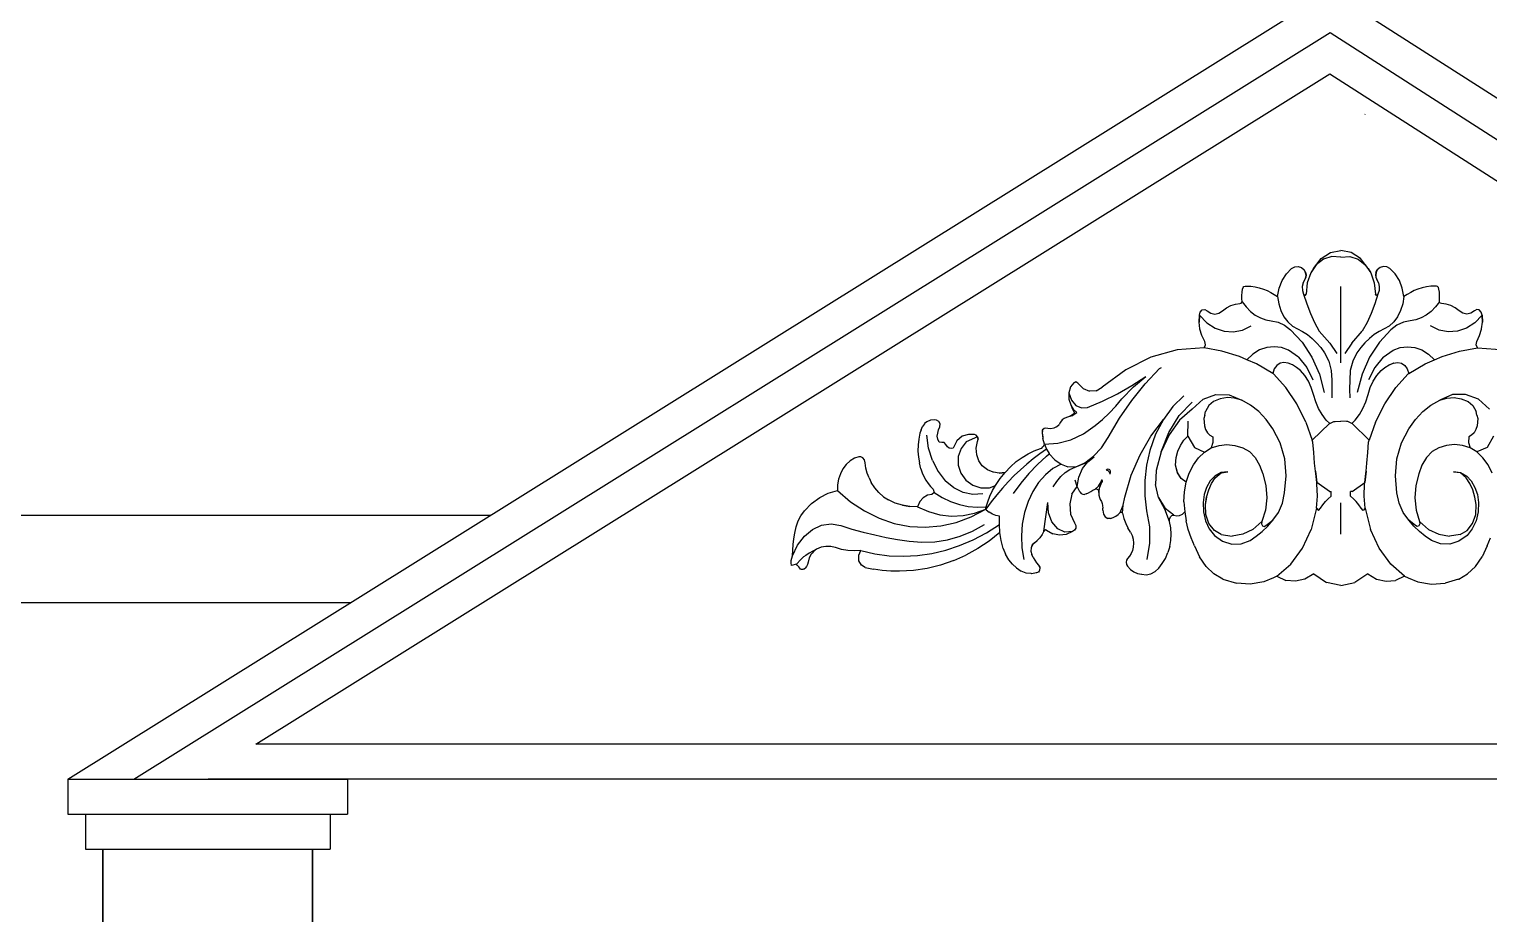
# Model space of a CAD drawing. Header units: inches. Extents: x -2812 to 9774, y -15726 to -746.
# Drawn here: x 3355.8 to 3439.3, y -9025 to -8974.3 of the extents above; entities that cross this region are included whole.
import ezdxf

# ---------------------------------------------------------------- set-up
doc = ezdxf.new("R2010")
doc.units = ezdxf.units.IN
doc.header["$LTSCALE"] = 17
doc.header["$MEASUREMENT"] = 0
doc.layers.add('OUTLINE', color=1, linetype='Continuous', lineweight=25)

# ---------------------------------------------------------------- blocks, each defined once
blk = doc.blocks.new('dsdssdds')
for p, q in [((320.8, 166.53), (321.45, 167.35)), ((321.66, 167.3), (321.05, 166.83)), ((321.45, 167.35), (322.25, 167.87)), ((322.37, 167.52), (321.66, 167.3)), ((322.25, 167.87), (323.12, 168.05)), ((323.12, 167.48), (322.37, 167.52)), ((324, 167.87), (323.12, 168.05)), ((323.12, 167.48), (323.88, 167.52)), ((323.88, 167.52), (324.59, 167.3)), ((324.8, 167.35), (324, 167.87)), ((324.59, 167.3), (325.2, 166.83)), ((325.45, 166.53), (324.8, 167.35)), ((318.16, 165.51), (318.52, 166.07)), ((318.52, 166.07), (318.96, 166.51)), ((318.96, 166.51), (319.22, 166.65)), ((319.22, 166.65), (319.51, 166.68)), ((319.51, 166.68), (319.79, 166.59)), ((319.79, 166.59), (320.03, 166.39)), ((320.14, 166.21), (320.03, 166.39)), ((320.03, 166.39), (320.12, 166.19)), ((320.12, 166.19), (320.16, 165.97)), ((320.14, 166.21), (320.18, 165.99)), ((320.16, 165.97), (320.14, 165.75)), ((320.18, 165.99), (320.16, 165.77)), ((320.58, 166.15), (320.29, 165.3)), ((321.05, 166.83), (320.58, 166.15)), ((320.8, 166.53), (320.58, 166.15)), ((325.2, 166.83), (325.67, 166.15)), ((325.45, 166.53), (325.67, 166.15)), ((325.67, 166.15), (325.96, 165.3)), ((326.11, 166.21), (326.07, 165.99)), ((326.07, 165.99), (326.09, 165.77)), ((326.13, 166.19), (326.09, 165.97)), ((326.09, 165.97), (326.11, 165.75)), ((326.11, 166.21), (326.22, 166.39)), ((326.22, 166.39), (326.13, 166.19)), ((326.46, 166.59), (326.22, 166.39)), ((326.74, 166.68), (326.46, 166.59)), ((327.03, 166.65), (326.74, 166.68)), ((327.29, 166.51), (327.03, 166.65)), ((327.73, 166.07), (327.29, 166.51)), ((328.09, 165.51), (327.73, 166.07)), ((314.77, 164.5), (314.8, 164.77)), ((314.8, 164.77), (314.84, 164.9)), ((314.84, 164.9), (314.92, 164.99)), ((314.92, 164.99), (315.02, 165.03)), ((315.02, 165.03), (315.12, 165.02)), ((315.12, 165.02), (315.49, 165.01)), ((315.49, 165.01), (315.86, 164.97)), ((315.86, 164.97), (316.22, 164.89)), ((316.22, 164.89), (316.58, 164.77)), ((316.58, 164.77), (316.89, 164.65)), ((316.89, 164.65), (317.19, 164.49)), ((317.77, 164.13), (317.91, 164.85)), ((317.91, 164.85), (318.16, 165.51)), ((319.93, 165.3), (319.86, 164.98)), ((319.93, 165.3), (319.86, 164.98)), ((319.86, 164.98), (319.88, 164.65)), ((319.86, 164.98), (319.88, 164.65)), ((319.88, 164.65), (319.98, 164.34)), ((319.88, 164.65), (319.98, 164.34)), ((319.93, 165.3), (320.07, 165.58)), ((320.07, 165.58), (319.93, 165.3)), ((320.16, 165.77), (320.07, 165.58)), ((320.14, 165.75), (320.07, 165.58)), ((320.29, 165.3), (320.18, 164.34)), ((323.12, 158.51), (323.12, 164.98)), ((325.96, 165.3), (326.07, 164.34)), ((326.09, 165.77), (326.18, 165.58)), ((326.11, 165.75), (326.18, 165.58)), ((326.32, 165.3), (326.18, 165.58)), ((326.18, 165.58), (326.32, 165.3)), ((326.37, 164.65), (326.27, 164.34)), ((326.37, 164.65), (326.27, 164.34)), ((326.32, 165.3), (326.39, 164.98)), ((326.32, 165.3), (326.39, 164.98)), ((326.39, 164.98), (326.37, 164.65)), ((326.39, 164.98), (326.37, 164.65)), ((328.34, 164.85), (328.09, 165.51)), ((328.48, 164.13), (328.34, 164.85)), ((329.36, 164.65), (329.06, 164.49)), ((329.67, 164.77), (329.36, 164.65)), ((330.03, 164.89), (329.67, 164.77)), ((330.39, 164.97), (330.03, 164.89)), ((330.76, 165.01), (330.39, 164.97)), ((331.13, 165.02), (330.76, 165.01)), ((331.23, 165.03), (331.13, 165.02)), ((331.33, 164.99), (331.23, 165.03)), ((331.41, 164.9), (331.33, 164.99)), ((331.45, 164.77), (331.41, 164.9)), ((331.48, 164.5), (331.45, 164.77)), ((313.44, 163.19), (313.8, 163.39)), ((313.8, 163.39), (314.19, 163.5)), ((314.19, 163.5), (314.58, 163.54)), ((314.58, 163.54), (314.69, 163.58)), ((314.69, 163.58), (314.77, 163.7)), ((314.75, 164.24), (314.77, 164.5)), ((314.75, 163.97), (314.75, 164.24)), ((314.77, 163.7), (314.75, 163.97)), ((314.77, 163.7), (315.1, 163.26)), ((317.19, 164.49), (317.49, 164.32)), ((317.49, 164.32), (317.77, 164.13)), ((317.77, 164.13), (317.87, 163.52)), ((317.87, 163.52), (318.05, 162.95)), ((319.98, 164.34), (320.24, 163.51)), ((320.02, 164.29), (319.98, 164.34)), ((319.98, 164.34), (320.02, 164.27)), ((320.02, 164.29), (320.08, 164.27)), ((320.02, 164.27), (320.08, 164.24)), ((320.08, 164.27), (320.14, 164.29)), ((320.08, 164.24), (320.14, 164.27)), ((320.14, 164.27), (320.18, 164.34)), ((320.14, 164.29), (320.18, 164.34)), ((320.24, 163.51), (320.55, 162.71)), ((326.01, 163.51), (325.7, 162.71)), ((326.27, 164.34), (326.01, 163.51)), ((326.11, 164.27), (326.07, 164.34)), ((326.11, 164.29), (326.07, 164.34)), ((326.17, 164.27), (326.11, 164.29)), ((326.17, 164.24), (326.11, 164.27)), ((326.17, 164.27), (326.23, 164.29)), ((326.23, 164.27), (326.17, 164.24)), ((326.23, 164.29), (326.27, 164.34)), ((326.27, 164.34), (326.23, 164.27)), ((328.38, 163.52), (328.2, 162.95)), ((328.48, 164.13), (328.38, 163.52)), ((328.76, 164.32), (328.48, 164.13)), ((329.06, 164.49), (328.76, 164.32)), ((331.48, 163.7), (331.15, 163.26)), ((331.5, 164.24), (331.48, 164.5)), ((331.48, 163.7), (331.5, 163.97)), ((331.56, 163.58), (331.48, 163.7)), ((331.5, 163.97), (331.5, 164.24)), ((331.67, 163.54), (331.56, 163.58)), ((332.06, 163.5), (331.67, 163.54)), ((332.45, 163.39), (332.06, 163.5)), ((332.81, 163.19), (332.45, 163.39)), ((311.12, 161.97), (311.14, 162.56)), ((311.14, 162.56), (311.12, 161.97)), ((311.14, 162.56), (311.22, 162.83)), ((311.14, 162.56), (311.77, 161.92)), ((311.22, 162.83), (311.39, 163)), ((311.39, 163), (311.6, 163.04)), ((311.6, 163.04), (311.8, 162.92)), ((311.8, 162.92), (312.11, 162.72)), ((312.11, 162.72), (312.45, 162.65)), ((312.45, 162.65), (312.79, 162.72)), ((312.79, 162.72), (313.1, 162.92)), ((313.1, 162.92), (313.44, 163.19)), ((315.1, 163.26), (315.47, 162.88)), ((315.47, 162.88), (315.88, 162.57)), ((315.88, 162.57), (316.31, 162.33)), ((316.31, 162.33), (316.77, 162.17)), ((316.77, 162.17), (317.23, 162.08)), ((317.23, 162.08), (317.81, 161.96)), ((318.05, 162.95), (318.31, 162.43)), ((318.31, 162.43), (318.64, 161.99)), ((320.55, 162.71), (320.9, 161.94)), ((325.7, 162.71), (325.35, 161.94)), ((327.94, 162.43), (327.61, 161.99)), ((328.2, 162.95), (327.94, 162.43)), ((329.02, 162.08), (328.44, 161.96)), ((329.48, 162.17), (329.02, 162.08)), ((329.94, 162.33), (329.48, 162.17)), ((330.37, 162.57), (329.94, 162.33)), ((330.78, 162.88), (330.37, 162.57)), ((331.15, 163.26), (330.78, 162.88)), ((333.15, 162.93), (332.81, 163.19)), ((333.46, 162.72), (333.15, 162.93)), ((333.8, 162.65), (333.46, 162.72)), ((334.14, 162.72), (333.8, 162.65)), ((334.45, 162.93), (334.14, 162.72)), ((334.65, 163.04), (334.45, 162.93)), ((335.11, 162.56), (334.48, 161.92)), ((334.86, 163), (334.65, 163.04)), ((335.03, 162.83), (334.86, 163)), ((335.11, 162.56), (335.03, 162.83)), ((335.13, 161.97), (335.11, 162.56)), ((335.11, 162.56), (335.13, 161.97)), ((311.19, 161.4), (311.12, 161.97)), ((311.19, 161.4), (311.12, 161.97)), ((311.19, 161.38), (311.19, 161.4)), ((311.36, 160.83), (311.19, 161.38)), ((311.77, 161.92), (312.47, 161.46)), ((312.47, 161.46), (313.23, 161.2)), ((313.23, 161.2), (314.01, 161.14)), ((314.01, 161.14), (314.79, 161.29)), ((314.79, 161.29), (315.53, 161.65)), ((317.81, 161.96), (318.36, 161.71)), ((318.36, 161.71), (318.87, 161.33)), ((318.64, 161.99), (319.02, 161.64)), ((318.87, 161.33), (319.85, 160.27)), ((319.02, 161.64), (319.45, 161.4)), ((319.45, 161.4), (319.88, 161.18)), ((319.88, 161.18), (320.3, 160.91)), ((320.3, 160.91), (320.7, 160.59)), ((320.9, 161.94), (321.3, 161.21)), ((322.2, 160.19), (321.3, 161.21)), ((324.05, 160.19), (324.95, 161.21)), ((325.35, 161.94), (324.95, 161.21)), ((325.95, 160.91), (325.55, 160.59)), ((326.37, 161.18), (325.95, 160.91)), ((326.8, 161.4), (326.37, 161.18)), ((327.38, 161.33), (326.4, 160.27)), ((327.23, 161.64), (326.8, 161.4)), ((327.61, 161.99), (327.23, 161.64)), ((327.89, 161.71), (327.38, 161.33)), ((328.44, 161.96), (327.89, 161.71)), ((331.46, 161.29), (330.72, 161.65)), ((332.24, 161.14), (331.46, 161.29)), ((333.02, 161.2), (332.24, 161.14)), ((333.78, 161.46), (333.02, 161.2)), ((334.48, 161.92), (333.78, 161.46)), ((334.89, 160.83), (335.06, 161.38)), ((335.06, 161.4), (335.13, 161.97)), ((335.06, 161.4), (335.13, 161.97)), ((335.06, 161.38), (335.06, 161.4)), ((309.27, 159.63), (307.03, 159.01)), ((311.54, 159.79), (309.27, 159.63)), ((311.6, 160.33), (311.36, 160.83)), ((311.54, 159.8), (311.66, 160.04)), ((311.54, 159.79), (311.54, 159.8)), ((313.05, 159.52), (311.54, 159.79)), ((311.66, 160.04), (311.6, 160.33)), ((316.25, 159.61), (315.68, 159.26)), ((316.85, 159.82), (316.25, 159.61)), ((317.47, 159.89), (316.85, 159.82)), ((318.09, 159.81), (317.47, 159.89)), ((318.69, 159.59), (318.09, 159.81)), ((319.85, 160.27), (320.68, 159)), ((320.7, 160.59), (321.08, 160.23)), ((321.08, 160.23), (321.43, 159.81)), ((321.43, 159.81), (321.75, 159.36)), ((322.2, 160.19), (322.78, 159.3)), ((324.05, 160.19), (323.47, 159.3)), ((324.82, 159.81), (324.5, 159.36)), ((325.17, 160.23), (324.82, 159.81)), ((325.55, 160.59), (325.17, 160.23)), ((326.4, 160.27), (325.57, 159)), ((327.56, 159.59), (328.16, 159.81)), ((328.16, 159.81), (328.78, 159.89)), ((328.78, 159.89), (329.4, 159.82)), ((329.4, 159.82), (330, 159.61)), ((330, 159.61), (330.57, 159.26)), ((333.2, 159.52), (334.71, 159.79)), ((334.59, 160.05), (334.65, 160.33)), ((334.71, 159.8), (334.59, 160.05)), ((334.65, 160.33), (334.89, 160.83)), ((334.71, 159.79), (334.71, 159.8)), ((334.71, 159.79), (336.99, 159.63)), ((307.03, 159.01), (304.9, 157.94)), ((314.53, 159.07), (313.05, 159.52)), ((315.17, 158.79), (314.53, 159.07)), ((315.68, 159.26), (315.17, 158.79)), ((315.98, 158.43), (315.17, 158.79)), ((317.37, 157.62), (315.98, 158.43)), ((317.98, 158.5), (317.7, 158.31)), ((318.29, 158.55), (317.98, 158.5)), ((318.67, 158.48), (318.29, 158.55)), ((318.67, 158.48), (318.29, 158.55)), ((319.03, 158.35), (318.67, 158.48)), ((318.67, 158.48), (318.67, 158.48)), ((319.03, 158.34), (318.67, 158.48)), ((319.54, 159), (318.69, 159.59)), ((319.54, 159), (320.25, 158.14)), ((320.68, 159), (321.31, 157.56)), ((321.75, 159.36), (322.1, 158.65)), ((322.1, 158.65), (322.32, 157.86)), ((324.15, 158.65), (323.93, 157.86)), ((324.5, 159.36), (324.15, 158.65)), ((325.57, 159), (324.94, 157.56)), ((326.71, 159), (326, 158.14)), ((326.71, 159), (327.56, 159.59)), ((327.22, 158.35), (327.58, 158.48)), ((327.22, 158.34), (327.59, 158.48)), ((327.58, 158.48), (327.96, 158.55)), ((327.59, 158.48), (327.58, 158.48)), ((327.59, 158.48), (327.96, 158.55)), ((327.96, 158.55), (328.27, 158.5)), ((328.27, 158.5), (328.55, 158.31)), ((328.88, 157.62), (330.27, 158.43)), ((330.27, 158.43), (331.08, 158.79)), ((330.57, 159.26), (331.08, 158.79)), ((331.08, 158.79), (331.72, 159.07)), ((331.72, 159.07), (333.2, 159.52)), ((304.9, 157.94), (302.91, 156.46)), ((305.41, 156.59), (306.61, 157.37)), ((305.55, 156.5), (306.61, 157.37)), ((306.54, 156.75), (307.75, 158.05)), ((307.75, 158.05), (307.92, 158.12)), ((317.49, 158), (317.37, 157.62)), ((317.41, 157.59), (317.37, 157.62)), ((318.46, 156.44), (317.41, 157.59)), ((318.46, 156.43), (317.41, 157.59)), ((317.7, 158.31), (317.49, 158)), ((319.03, 158.34), (319.03, 158.35)), ((319.38, 158.14), (319.03, 158.35)), ((319.38, 158.14), (319.03, 158.34)), ((319.71, 157.86), (319.38, 158.14)), ((320.07, 157.45), (319.71, 157.86)), ((320.38, 156.96), (320.07, 157.45)), ((320.25, 158.14), (320.77, 157.08)), ((321.31, 157.56), (321.73, 156)), ((322.32, 157.86), (322.37, 157.05)), ((323.93, 157.86), (323.88, 157.05)), ((324.94, 157.56), (324.52, 156)), ((326, 158.14), (325.48, 157.08)), ((325.87, 156.96), (326.18, 157.45)), ((326.18, 157.45), (326.54, 157.86)), ((326.54, 157.86), (326.87, 158.14)), ((326.87, 158.14), (327.22, 158.35)), ((326.87, 158.14), (327.22, 158.34)), ((327.22, 158.34), (327.22, 158.35)), ((327.79, 156.44), (328.84, 157.59)), ((327.79, 156.43), (328.84, 157.59)), ((328.55, 158.31), (328.76, 158)), ((328.76, 158), (328.88, 157.62)), ((328.84, 157.59), (328.88, 157.62)), ((300.21, 156.48), (300.07, 155.98)), ((300.07, 155.98), (300.29, 155.36)), ((300.07, 155.98), (300.08, 155.44)), ((300.51, 156.84), (300.21, 156.48)), ((300.51, 156.84), (300.68, 156.92)), ((300.68, 156.91), (300.51, 156.84)), ((300.84, 156.8), (300.68, 156.92)), ((300.84, 156.8), (300.68, 156.91)), ((301.29, 156.34), (300.84, 156.8)), ((301.29, 156.34), (301.83, 156.12)), ((302.4, 156.16), (301.83, 156.12)), ((302.4, 156.16), (302.91, 156.46)), ((302.94, 155.28), (304.19, 155.9)), ((304.19, 155.9), (305.41, 156.59)), ((304.58, 155.46), (305.55, 156.5)), ((305.42, 155.34), (306.54, 156.75)), ((318.46, 156.43), (318.46, 156.44)), ((319.4, 155.05), (318.46, 156.43)), ((320.63, 156.42), (320.38, 156.96)), ((320.81, 155.84), (320.63, 156.42)), ((322.37, 157.05), (322.38, 156.28)), ((322.38, 156.28), (322.37, 155.55)), ((323.88, 157.05), (323.87, 156.28)), ((323.87, 156.28), (323.88, 155.55)), ((325.44, 155.84), (325.62, 156.42)), ((325.62, 156.42), (325.87, 156.96)), ((326.85, 155.05), (327.79, 156.43)), ((327.79, 156.43), (327.79, 156.44)), ((300.08, 155.44), (300.25, 154.96)), ((300.25, 154.96), (300.26, 154.96)), ((300.26, 154.96), (300.4, 154.61)), ((300.26, 154.96), (300.46, 154.58)), ((300.29, 155.36), (300.67, 154.91)), ((300.67, 154.91), (301.16, 154.7)), ((301.16, 154.7), (301.67, 154.75)), ((301.67, 154.75), (302.94, 155.28)), ((303.5, 154.25), (304.05, 154.84)), ((304.05, 154.84), (304.58, 155.46)), ((304.37, 153.82), (305.42, 155.34)), ((308.89, 154.82), (308.09, 153.73)), ((309.83, 155.73), (308.89, 154.82)), ((309.43, 154.05), (310.53, 155.19)), ((310.53, 154.59), (311.46, 155.43)), ((311.46, 155.43), (312.54, 155.85)), ((311.93, 154.91), (311.65, 154.4)), ((312.33, 155.25), (311.93, 154.91)), ((312.91, 155.48), (312.33, 155.25)), ((312.54, 155.85), (313.66, 155.82)), ((313.52, 155.58), (312.91, 155.48)), ((314.13, 155.54), (313.52, 155.58)), ((313.66, 155.82), (314.73, 155.35)), ((314.73, 155.35), (314.13, 155.54)), ((315.48, 154.93), (314.73, 155.35)), ((316.17, 154.39), (315.48, 154.93)), ((320.17, 153.49), (319.4, 155.05)), ((321, 155.23), (320.81, 155.84)), ((321.25, 154.66), (321, 155.23)), ((321.55, 154.13), (321.25, 154.66)), ((324.7, 154.13), (325, 154.66)), ((325, 154.66), (325.25, 155.23)), ((325.25, 155.23), (325.44, 155.84)), ((326.08, 153.49), (326.85, 155.05)), ((330.08, 154.39), (330.77, 154.93)), ((330.77, 154.93), (331.52, 155.35)), ((332.59, 155.83), (331.52, 155.35)), ((331.52, 155.35), (332.12, 155.54)), ((332.12, 155.54), (332.73, 155.58)), ((333.71, 155.85), (332.59, 155.83)), ((332.73, 155.58), (333.34, 155.48)), ((333.34, 155.48), (333.92, 155.25)), ((334.79, 155.43), (333.71, 155.85)), ((333.92, 155.25), (334.32, 154.91)), ((334.32, 154.91), (334.6, 154.4)), ((335.72, 154.59), (334.79, 155.43)), ((288.05, 153.53), (287.84, 153.37)), ((288.36, 153.65), (288.05, 153.53)), ((288.68, 153.69), (288.36, 153.65)), ((288.87, 153.66), (288.68, 153.69)), ((289.06, 153.56), (288.87, 153.66)), ((289.18, 153.36), (289.06, 153.56)), ((299.37, 153.5), (299.25, 153.29)), ((299.51, 153.68), (299.37, 153.5)), ((299.68, 153.81), (299.51, 153.68)), ((299.87, 153.89), (299.68, 153.81)), ((300.33, 154.02), (299.87, 153.89)), ((300.05, 153.95), (299.87, 153.89)), ((300.24, 154.04), (300.05, 153.95)), ((300.41, 154.15), (300.24, 154.04)), ((300.33, 154.02), (300.76, 154.3)), ((300.4, 154.61), (300.57, 154.29)), ((300.57, 154.29), (300.41, 154.15)), ((300.46, 154.58), (300.75, 154.3)), ((300.75, 154.3), (300.76, 154.3)), ((302.32, 153.2), (302.92, 153.71)), ((302.92, 153.71), (303.5, 154.25)), ((303.42, 152.2), (304.37, 153.82)), ((307.02, 152.32), (308.09, 153.73)), ((308.09, 153.73), (307.43, 152.47)), ((308.54, 152.63), (309.43, 154.05)), ((309.46, 153.65), (308.58, 152.43)), ((310.53, 154.59), (309.46, 153.65)), ((310.17, 152.32), (310.18, 153.58)), ((311.59, 154.1), (311.52, 153.8)), ((311.52, 153.8), (311.57, 153.17)), ((311.59, 154.1), (311.65, 154.4)), ((316.8, 153.72), (316.17, 154.39)), ((317.36, 152.94), (316.8, 153.72)), ((320.17, 153.49), (320.71, 151.97)), ((321.9, 153.67), (321.55, 154.13)), ((321.9, 153.67), (322.19, 153.39)), ((322.19, 153.39), (322.54, 153.54)), ((322.54, 153.54), (322.65, 153.54)), ((322.65, 153.54), (323.12, 153.58)), ((323.6, 153.54), (323.12, 153.58)), ((323.71, 153.54), (323.6, 153.54)), ((324.06, 153.39), (323.71, 153.54)), ((324.35, 153.67), (324.06, 153.39)), ((324.35, 153.67), (324.7, 154.13)), ((326.08, 153.49), (325.54, 151.97)), ((328.89, 152.94), (329.45, 153.72)), ((329.45, 153.72), (330.08, 154.39)), ((334.66, 154.1), (334.6, 154.4)), ((334.66, 154.1), (334.73, 153.8)), ((334.73, 153.8), (334.68, 153.17)), ((287.46, 152.56), (287.36, 152.06)), ((287.55, 152.85), (287.46, 152.56)), ((287.55, 152.85), (287.67, 153.13)), ((287.55, 152.85), (287.55, 152.85)), ((287.84, 153.36), (287.67, 153.13)), ((287.67, 153.13), (287.67, 153.13)), ((287.84, 153.37), (287.84, 153.36)), ((288.19, 151.29), (288.04, 152.4)), ((288.93, 152.31), (288.96, 152.57)), ((288.96, 152.04), (288.93, 152.31)), ((288.96, 152.57), (289.04, 152.85)), ((289.04, 152.85), (289.15, 153.11)), ((289.15, 153.11), (289.18, 153.36)), ((291.04, 152.32), (290.58, 151.91)), ((291.58, 152.46), (291.04, 152.32)), ((292.33, 152.25), (291.38, 151.84)), ((292.07, 152.46), (291.58, 152.46)), ((292.22, 152.4), (292.07, 152.46)), ((292.33, 152.25), (292.22, 152.4)), ((292.38, 152.05), (292.33, 152.25)), ((292.33, 152.25), (292.38, 152.05)), ((297.98, 152.97), (297.83, 152.83)), ((297.83, 152.83), (297.83, 152.59)), ((297.84, 152.8), (297.83, 152.59)), ((297.83, 152.59), (297.88, 152.1)), ((297.83, 152.59), (297.87, 152.21)), ((298.14, 152.99), (297.98, 152.97)), ((298.31, 152.97), (298.14, 152.99)), ((298.56, 152.94), (298.31, 152.97)), ((298.81, 152.99), (298.56, 152.94)), ((299.04, 153.11), (298.81, 152.99)), ((299.04, 153.11), (299.25, 153.29)), ((300.25, 152.01), (301.31, 152.5)), ((301.31, 152.5), (302.32, 153.2)), ((302.85, 151.33), (303.42, 152.2)), ((306.11, 150.73), (307.02, 152.32)), ((307.43, 152.47), (306.93, 151.08)), ((307.9, 150.99), (308.54, 152.63)), ((308.58, 152.43), (307.9, 150.99)), ((309.82, 151.96), (310.17, 152.32)), ((310.17, 152.32), (310.72, 151.36)), ((311.57, 153.17), (311.67, 152.86)), ((311.67, 152.86), (311.83, 152.59)), ((311.67, 152.86), (311.83, 152.59)), ((311.83, 152.59), (312.04, 152.38)), ((311.83, 152.59), (312.04, 152.38)), ((312.04, 152.38), (312.28, 152.26)), ((312.28, 152.26), (312.29, 151.78)), ((317.99, 151.75), (317.36, 152.94)), ((320.71, 151.97), (322.16, 153.37)), ((322.16, 153.37), (322.19, 153.39)), ((324.09, 153.37), (324.06, 153.39)), ((325.54, 151.97), (324.09, 153.37)), ((328.27, 151.75), (328.89, 152.94)), ((333.97, 152.26), (333.96, 151.78)), ((334.21, 152.38), (333.97, 152.26)), ((334.42, 152.59), (334.21, 152.38)), ((334.42, 152.59), (334.21, 152.38)), ((334.58, 152.86), (334.42, 152.59)), ((334.58, 152.86), (334.42, 152.59)), ((334.68, 153.17), (334.58, 152.86)), ((336.08, 152.32), (335.53, 151.36)), ((287.3, 151.56), (287.29, 151.05)), ((287.29, 151.05), (287.33, 150.54)), ((287.36, 152.06), (287.3, 151.56)), ((288.52, 150.25), (288.19, 151.29)), ((289.09, 151.8), (288.96, 152.04)), ((289.1, 151.81), (288.96, 152.04)), ((289.32, 151.78), (289.09, 151.8)), ((289.32, 151.78), (289.1, 151.81)), ((289.52, 151.76), (289.32, 151.78)), ((289.66, 151.59), (289.52, 151.76)), ((289.78, 151.41), (289.66, 151.59)), ((289.93, 151.29), (289.78, 151.41)), ((290.11, 151.25), (289.93, 151.29)), ((290.27, 151.3), (290.11, 151.25)), ((290.28, 151.3), (290.27, 151.3)), ((290.58, 151.91), (290.28, 151.3)), ((290.94, 151.26), (290.71, 150.58)), ((291.38, 151.84), (290.94, 151.26)), ((292.23, 151.3), (292.34, 151.85)), ((292.27, 150.73), (292.23, 151.3)), ((292.34, 151.85), (292.38, 152.05)), ((292.34, 151.85), (292.38, 152.05)), ((296.62, 150.82), (297.14, 151.07)), ((297.14, 151.07), (297.68, 151.25)), ((298.18, 151.21), (297.61, 150.81)), ((297.68, 151.25), (297.79, 151.3)), ((297.79, 151.3), (297.88, 151.39)), ((298, 151.64), (297.88, 152.1)), ((297.88, 151.39), (297.95, 151.5)), ((297.95, 151.5), (298, 151.64)), ((298, 151.64), (299.13, 151.72)), ((298, 151.64), (298, 151.64)), ((298, 151.64), (298.18, 151.21)), ((298.18, 151.21), (298.42, 150.83)), ((299.13, 151.72), (300.25, 152.01)), ((302.18, 150.61), (302.85, 151.33)), ((306.93, 151.08), (306.65, 149.84)), ((307.9, 150.99), (307.47, 149.39)), ((309.17, 150.49), (309.31, 151.03)), ((309.17, 150.49), (309.32, 151.03)), ((309.31, 151.03), (309.54, 151.53)), ((309.32, 151.03), (309.54, 151.53)), ((309.54, 151.53), (309.82, 151.96)), ((309.54, 151.53), (309.82, 151.96)), ((310.72, 151.36), (311.58, 150.96)), ((311.07, 150.47), (311.58, 150.96)), ((311.58, 150.96), (312.15, 151.33)), ((312.29, 151.78), (312.15, 151.33)), ((312.15, 151.33), (312.81, 151.53)), ((312.81, 151.53), (313.48, 151.6)), ((313.48, 151.6), (314.16, 151.53)), ((314.16, 151.53), (314.82, 151.33)), ((314.82, 151.33), (315.38, 151)), ((315.38, 151), (315.86, 150.5)), ((318.37, 150.39), (317.99, 151.75)), ((320.77, 151.8), (320.71, 151.97)), ((320.83, 150.91), (320.77, 151.8)), ((325.42, 150.91), (325.48, 151.8)), ((325.48, 151.8), (325.54, 151.97)), ((327.88, 150.39), (328.27, 151.75)), ((330.87, 151), (330.39, 150.5)), ((331.43, 151.33), (330.87, 151)), ((332.09, 151.53), (331.43, 151.33)), ((332.77, 151.6), (332.09, 151.53)), ((333.44, 151.53), (332.77, 151.6)), ((334.1, 151.33), (333.44, 151.53)), ((333.96, 151.78), (334.1, 151.33)), ((334.67, 150.97), (334.1, 151.33)), ((335.53, 151.36), (334.67, 150.97)), ((335.18, 150.47), (334.67, 150.97)), ((281.21, 149.9), (280.93, 149.53)), ((281.53, 150.21), (281.21, 149.9)), ((281.9, 150.44), (281.53, 150.21)), ((282.28, 150.57), (281.9, 150.44)), ((282.46, 150.57), (282.28, 150.57)), ((282.63, 150.47), (282.46, 150.57)), ((282.75, 150.29), (282.63, 150.47)), ((282.81, 150.06), (282.75, 150.29)), ((282.88, 149.61), (282.81, 150.06)), ((287.33, 150.54), (287.41, 150.04)), ((287.53, 149.55), (287.41, 150.04)), ((288.52, 150.25), (288.99, 149.32)), ((290.71, 150.58), (290.71, 149.86)), ((290.71, 149.86), (290.93, 149.17)), ((292.44, 150.21), (292.27, 150.73)), ((292.74, 149.8), (292.44, 150.21)), ((293.18, 149.46), (292.74, 149.8)), ((294.69, 149.24), (295.14, 149.72)), ((295.14, 149.72), (295.62, 150.15)), ((295.62, 150.15), (296.11, 150.51)), ((296.51, 149.94), (295.97, 149.46)), ((296.11, 150.51), (296.62, 150.82)), ((297.05, 150.39), (296.51, 149.94)), ((297.42, 149.92), (296.7, 149.15)), ((297.61, 150.81), (297.05, 150.39)), ((298.18, 150.62), (297.42, 149.92)), ((298.18, 150.62), (298.42, 150.82)), ((298.42, 150.83), (298.42, 150.82)), ((298.42, 150.82), (298.42, 150.82)), ((298.42, 150.82), (298.88, 150.31)), ((299.42, 149.94), (298.73, 149.56)), ((298.88, 150.31), (299.42, 149.94)), ((299.42, 149.94), (300, 149.72)), ((299.42, 149.94), (299.42, 149.94)), ((300.6, 149.68), (300, 149.72)), ((300.6, 149.68), (301.42, 150.05)), ((300.6, 149.68), (301.44, 150.01)), ((301.24, 149.56), (301.68, 150.14)), ((301.42, 150.05), (302.18, 150.61)), ((301.44, 150.01), (302.21, 150.55)), ((301.68, 150.14), (302.21, 150.55)), ((305.37, 148.99), (306.11, 150.73)), ((306.65, 149.84), (306.52, 148.56)), ((309.13, 149.84), (309.17, 150.49)), ((309.13, 149.84), (309.17, 150.49)), ((309.28, 149.22), (309.13, 149.84)), ((309.13, 149.84), (309.13, 149.84)), ((309.28, 149.21), (309.13, 149.84)), ((310.28, 149.17), (310.63, 149.87)), ((310.63, 149.87), (311.07, 150.47)), ((315.86, 150.5), (316.25, 149.86)), ((316.25, 149.86), (316.51, 149.12)), ((318.5, 148.94), (318.37, 150.39)), ((320.91, 150.03), (320.83, 150.91)), ((320.98, 149.33), (320.91, 150.03)), ((325.27, 149.33), (325.34, 150.03)), ((325.34, 150.03), (325.42, 150.91)), ((327.75, 148.94), (327.88, 150.39)), ((330, 149.86), (329.74, 149.12)), ((330.39, 150.5), (330, 149.86)), ((335.62, 149.87), (335.18, 150.47)), ((335.97, 149.17), (335.62, 149.87)), ((280.56, 148.67), (280.47, 148.19)), ((280.71, 149.12), (280.56, 148.67)), ((280.93, 149.53), (280.71, 149.12)), ((282.99, 149.18), (282.88, 149.61)), ((283.14, 148.77), (282.99, 149.18)), ((283.14, 148.77), (283.33, 148.39)), ((287.53, 149.55), (287.65, 149.21)), ((287.65, 149.21), (287.8, 148.89)), ((287.8, 148.89), (287.96, 148.58)), ((287.96, 148.58), (288.15, 148.3)), ((288.99, 149.32), (289.6, 148.53)), ((290.32, 147.93), (289.6, 148.53)), ((290.93, 149.17), (291.35, 148.59)), ((291.35, 148.59), (291.94, 148.16)), ((293.67, 149.25), (293.18, 149.46)), ((293.68, 149.25), (293.67, 149.25)), ((294.18, 149.18), (293.68, 149.25)), ((294.18, 149.17), (293.68, 149.25)), ((293.87, 148.14), (294.27, 148.71)), ((294.18, 149.18), (294.68, 149.24)), ((294.68, 149.24), (294.18, 149.17)), ((294.18, 149.18), (294.18, 149.17)), ((294.27, 148.71), (294.69, 149.24)), ((294.68, 149.24), (294.68, 149.24)), ((294.69, 149.24), (294.68, 149.24)), ((295.45, 148.97), (294.93, 148.44)), ((295.97, 149.46), (295.45, 148.97)), ((296.7, 149.15), (296.01, 148.32)), ((298.09, 149.04), (297.51, 148.39)), ((298.73, 149.56), (298.09, 149.04)), ((298.76, 148.02), (299.05, 148.48)), ((299.05, 148.48), (299.39, 148.88)), ((299.39, 148.88), (299.77, 149.22)), ((299.77, 149.22), (300.17, 149.48)), ((300.17, 149.48), (300.6, 149.68)), ((300.6, 149.68), (300.6, 149.68)), ((300.77, 148.05), (300.62, 148.57)), ((300.77, 148.05), (300.93, 148.84)), ((300.93, 148.84), (301.24, 149.56)), ((302.85, 148.58), (302.81, 148.53)), ((302.81, 148.53), (302.81, 148.45)), ((302.91, 148.58), (302.85, 148.58)), ((302.94, 148.51), (302.91, 148.58)), ((302.93, 148.44), (302.94, 148.51)), ((303.24, 149.45), (303.32, 149.52)), ((303.24, 149.45), (303.31, 149.44)), ((303.31, 149.44), (303.38, 149.4)), ((303.32, 149.52), (303.42, 149.53)), ((303.38, 149.4), (303.44, 149.35)), ((303.42, 149.53), (303.52, 149.47)), ((303.44, 149.35), (303.49, 149.28)), ((303.49, 149.28), (303.53, 149.19)), ((303.52, 149.47), (303.58, 149.36)), ((303.53, 149.19), (303.55, 149.1)), ((303.59, 149.22), (303.55, 149.1)), ((303.58, 149.36), (303.59, 149.22)), ((304.82, 147.13), (305.37, 148.99)), ((306.52, 148.56), (306.52, 147.26)), ((307.47, 149.39), (307.42, 148.22)), ((309.59, 148.71), (309.28, 149.22)), ((309.59, 148.71), (309.28, 149.21)), ((310.02, 148.4), (309.59, 148.71)), ((310.02, 148.4), (309.59, 148.71)), ((310.02, 148.4), (310.28, 149.17)), ((312.06, 148.51), (311.75, 147.97)), ((312.45, 148.93), (312.06, 148.51)), ((312.18, 148.29), (312.49, 148.77)), ((312.18, 148.29), (312.49, 148.77)), ((312.98, 149.23), (312.45, 148.93)), ((312.49, 148.78), (312.98, 149.19)), ((312.49, 148.77), (312.49, 148.78)), ((312.98, 149.19), (313.56, 149.28)), ((313.56, 149.28), (312.98, 149.23)), ((316.51, 149.12), (316.77, 148.13)), ((318.36, 147.5), (318.5, 148.94)), ((320.98, 149.33), (321.09, 148.39)), ((321, 149.14), (320.98, 149.33)), ((321.09, 148.39), (321, 149.14)), ((325.27, 149.33), (325.16, 148.39)), ((325.16, 148.39), (325.25, 149.14)), ((325.25, 149.14), (325.27, 149.33)), ((327.89, 147.5), (327.75, 148.94)), ((329.74, 149.12), (329.48, 148.13)), ((333.27, 149.19), (332.69, 149.28)), ((332.69, 149.28), (333.27, 149.23)), ((333.27, 149.23), (333.8, 148.93)), ((333.76, 148.78), (333.27, 149.19)), ((333.76, 148.77), (333.76, 148.78)), ((334.07, 148.29), (333.76, 148.77)), ((334.07, 148.29), (333.76, 148.77)), ((333.8, 148.93), (334.19, 148.51)), ((334.19, 148.51), (334.5, 147.97)), ((278.96, 147.12), (279.69, 147.49)), ((279.69, 147.49), (280.46, 147.69)), ((280.47, 148.19), (280.46, 147.69)), ((280.46, 147.69), (281.57, 146.75)), ((283.63, 147.92), (283.33, 148.39)), ((283.98, 147.52), (283.63, 147.92)), ((284.36, 147.18), (283.98, 147.52)), ((288.09, 147.3), (287.74, 147.09)), ((288.47, 147.36), (288.09, 147.3)), ((288.15, 148.3), (288.36, 148.04)), ((288.36, 148.04), (288.58, 147.81)), ((288.65, 147.53), (288.47, 147.36)), ((288.58, 147.81), (288.65, 147.53)), ((288.65, 147.53), (289.34, 147.1)), ((291.11, 147.53), (290.32, 147.93)), ((291.95, 147.36), (291.11, 147.53)), ((291.94, 148.16), (292.63, 147.93)), ((292.79, 147.41), (291.95, 147.36)), ((292.63, 147.93), (293.36, 147.93)), ((293.2, 146.73), (293.39, 147.23)), ((293.36, 147.93), (293.87, 148.14)), ((293.39, 147.23), (293.61, 147.7)), ((293.96, 147.33), (293.49, 146.74)), ((293.61, 147.7), (293.87, 148.14)), ((294.44, 147.9), (293.96, 147.33)), ((294.93, 148.44), (294.44, 147.9)), ((296.01, 148.32), (295.36, 147.44)), ((297.02, 147.63), (296.62, 146.77)), ((297.51, 148.39), (297.02, 147.63)), ((300.34, 147.4), (300.15, 146.57)), ((300.34, 147.4), (300.77, 148.05)), ((301.01, 147.59), (300.77, 148.05)), ((301.01, 147.59), (301.01, 147.58)), ((301.01, 147.58), (301.12, 147.46)), ((301.12, 147.46), (301.25, 147.38)), ((301.25, 147.38), (301.4, 147.36)), ((301.55, 147.41), (301.4, 147.36)), ((301.55, 147.41), (301.74, 147.51)), ((301.74, 147.51), (301.93, 147.62)), ((301.93, 147.62), (302.12, 147.72)), ((302.12, 147.72), (302.31, 147.83)), ((302.31, 147.83), (302.6, 148.08)), ((302.31, 147.83), (302.42, 147.85)), ((302.42, 147.85), (302.53, 147.79)), ((302.53, 147.79), (302.6, 147.67)), ((302.6, 148.08), (302.81, 148.44)), ((302.6, 147.67), (302.62, 147.52)), ((302.62, 147.52), (302.7, 147.99)), ((302.62, 147.52), (302.63, 147.32)), ((302.63, 147.32), (302.67, 147.12)), ((302.7, 147.99), (302.87, 148.4)), ((302.81, 148.44), (302.81, 148.45)), ((302.87, 148.4), (302.93, 148.44)), ((306.52, 147.26), (306.67, 145.98)), ((307.68, 147.11), (307.42, 148.22)), ((309.83, 146.74), (309.87, 147.58)), ((309.87, 147.58), (310.02, 148.4)), ((310.02, 148.4), (310.02, 148.4)), ((311.54, 147.36), (311.45, 146.7)), ((311.75, 147.97), (311.54, 147.36)), ((311.75, 147.15), (311.93, 147.75)), ((311.93, 147.75), (312.18, 148.29)), ((312.18, 148.29), (312.18, 148.29)), ((316.77, 148.13), (316.85, 147.09)), ((318.18, 146.62), (318.36, 147.5)), ((321.06, 146.2), (321.15, 147.22)), ((322.16, 147.63), (321.09, 148.39)), ((321.1, 148.26), (321.09, 148.39)), ((321.09, 148.39), (321.09, 148.39)), ((321.15, 147.22), (321.1, 148.26)), ((322.16, 147.63), (322.31, 147.63)), ((322.31, 147.21), (322.31, 147.63)), ((323.94, 147.21), (323.94, 147.63)), ((324.09, 147.63), (323.94, 147.63)), ((324.09, 147.63), (325.16, 148.39)), ((325.1, 147.22), (325.15, 148.26)), ((325.19, 146.2), (325.1, 147.22)), ((325.15, 148.26), (325.16, 148.39)), ((325.16, 148.39), (325.16, 148.39)), ((328.07, 146.62), (327.89, 147.5)), ((329.48, 148.13), (329.4, 147.09)), ((334.32, 147.75), (334.07, 148.29)), ((334.07, 148.29), (334.07, 148.29)), ((334.5, 147.15), (334.32, 147.75)), ((334.5, 147.97), (334.71, 147.36)), ((334.71, 147.36), (334.8, 146.7)), ((277.66, 145.97), (278.27, 146.61)), ((278.27, 146.61), (278.96, 147.12)), ((281.57, 146.75), (282.76, 145.97)), ((284.36, 147.18), (284.78, 146.91)), ((284.78, 146.91), (284.8, 146.9)), ((285.37, 146.64), (284.8, 146.9)), ((285.37, 146.64), (284.8, 146.9)), ((285.99, 146.45), (285.37, 146.64)), ((285.99, 146.45), (285.37, 146.64)), ((286.61, 146.35), (285.99, 146.45)), ((286.61, 146.35), (285.99, 146.45)), ((285.99, 146.45), (286.61, 146.35)), ((287.22, 146.33), (286.61, 146.35)), ((287.22, 146.33), (286.61, 146.35)), ((287.24, 146.33), (287.22, 146.33)), ((287.45, 146.76), (287.24, 146.33)), ((287.24, 146.33), (288.17, 145.92)), ((287.74, 147.09), (287.45, 146.76)), ((289.34, 147.1), (290.06, 146.77)), ((290.06, 146.77), (290.8, 146.52)), ((290.8, 146.52), (291.55, 146.36)), ((291.55, 146.36), (292.32, 146.3)), ((291.81, 145.48), (293.04, 146.13)), ((292.09, 145.78), (293.04, 146.13)), ((292.32, 146.3), (293.08, 146.33)), ((293.49, 146.74), (293.04, 146.13)), ((293.04, 146.21), (293.08, 146.33)), ((293.04, 146.13), (293.04, 146.21)), ((293.07, 146.06), (293.04, 146.13)), ((293.07, 146.06), (293.33, 145.86)), ((293.08, 146.33), (293.2, 146.73)), ((296.62, 146.77), (296.32, 145.84)), ((297.97, 144.27), (298.3, 146.69)), ((298.35, 145.82), (298.3, 146.69)), ((300.15, 146.57), (300.23, 145.71)), ((302.67, 147.12), (302.74, 146.94)), ((302.74, 146.94), (302.84, 146.78)), ((302.84, 146.78), (302.9, 146.6)), ((302.9, 146.6), (302.94, 146.42)), ((302.94, 146.42), (302.96, 146.22)), ((302.96, 146.03), (302.96, 146.22)), ((302.96, 146.03), (302.96, 146.03)), ((302.96, 146.03), (303.01, 145.71)), ((304.44, 145.85), (304.67, 146.47)), ((304.62, 145.77), (304.68, 146.46)), ((304.67, 146.47), (304.82, 147.13)), ((304.68, 146.46), (304.82, 147.13)), ((306.67, 145.98), (306.92, 144.63)), ((308.2, 146.13), (307.68, 147.11)), ((307.68, 147.11), (308.23, 146.19)), ((308.61, 145.07), (308.2, 146.13)), ((308.98, 145.6), (308.23, 146.19)), ((309.83, 146.74), (309.9, 145.9)), ((311.45, 146.7), (311.48, 145.9)), ((311.65, 146.53), (311.75, 147.15)), ((311.65, 146.53), (311.76, 147.15)), ((311.69, 145.68), (311.65, 146.53)), ((311.65, 146.53), (311.65, 146.53)), ((311.75, 147.15), (311.76, 147.15)), ((316.74, 146.05), (316.44, 145.08)), ((316.85, 147.09), (316.74, 146.05)), ((317.84, 145.84), (318.18, 146.62)), ((321.06, 146.2), (320.61, 144.41)), ((321.06, 146.2), (321.24, 146)), ((321.24, 146), (321.41, 146.2)), ((321.41, 146.2), (321.6, 146.5)), ((321.6, 146.5), (321.82, 146.78)), ((321.82, 146.78), (322.05, 147.01)), ((322.05, 147.01), (322.31, 147.21)), ((323.12, 144.01), (323.12, 146.66)), ((324.2, 147.01), (323.94, 147.21)), ((324.44, 146.78), (324.2, 147.01)), ((324.65, 146.5), (324.44, 146.78)), ((324.84, 146.2), (324.65, 146.5)), ((325.01, 146), (324.84, 146.2)), ((325.19, 146.2), (325.01, 146)), ((325.19, 146.2), (325.64, 144.41)), ((328.41, 145.84), (328.07, 146.62)), ((329.4, 147.09), (329.52, 146.05)), ((329.52, 146.05), (329.81, 145.08)), ((334.5, 147.15), (334.5, 147.15)), ((334.6, 146.53), (334.5, 147.15)), ((334.6, 146.53), (334.5, 147.15)), ((334.56, 145.68), (334.6, 146.53)), ((334.6, 146.53), (334.6, 146.53)), ((334.8, 146.7), (334.77, 145.9)), ((276.96, 144.63), (277.14, 145.12)), ((277.14, 145.12), (277.37, 145.57)), ((277.37, 145.57), (277.66, 145.97)), ((278.35, 144.41), (279.12, 144.76)), ((279.12, 144.76), (279.93, 144.87)), ((279.93, 144.87), (280.74, 144.74)), ((282.76, 145.97), (284, 145.35)), ((284, 145.35), (285.28, 144.92)), ((285.28, 144.92), (286.59, 144.66)), ((288.17, 145.92), (289.14, 145.65)), ((289.14, 145.65), (290.13, 145.54)), ((289.23, 144.7), (290.54, 145)), ((290.13, 145.54), (291.11, 145.58)), ((290.54, 145), (291.81, 145.48)), ((291.11, 145.58), (292.09, 145.78)), ((291.91, 144.26), (292.92, 144.81)), ((293.1, 144.13), (294.19, 144.83)), ((293.61, 145.7), (293.33, 145.86)), ((293.9, 145.59), (293.61, 145.7)), ((294.2, 145.52), (293.9, 145.59)), ((294.19, 144.83), (294.2, 145.52)), ((294.24, 144.14), (294.19, 144.83)), ((296.13, 144.86), (296.06, 143.85)), ((296.32, 145.84), (296.13, 144.86)), ((298.64, 145.04), (298.35, 145.82)), ((299.13, 144.46), (298.64, 145.04)), ((300.23, 145.71), (300.56, 144.96)), ((300.56, 144.96), (300.66, 144.75)), ((300.66, 144.75), (300.67, 144.52)), ((303.01, 145.71), (303.16, 145.46)), ((303.16, 145.46), (303.37, 145.32)), ((303.62, 145.33), (303.37, 145.32)), ((303.62, 145.33), (303.84, 145.42)), ((303.84, 145.42), (304.05, 145.53)), ((304.05, 145.53), (304.25, 145.68)), ((304.44, 145.85), (304.25, 145.68)), ((304.44, 145.85), (304.49, 145.87)), ((304.49, 145.87), (304.55, 145.87)), ((304.55, 145.87), (304.59, 145.83)), ((304.59, 145.83), (304.62, 145.77)), ((304.62, 145.77), (304.74, 145.34)), ((304.74, 145.34), (304.9, 144.92)), ((304.9, 144.92), (305.08, 144.53)), ((308.6, 145.28), (308.68, 145.48)), ((308.61, 145.07), (308.6, 145.28)), ((308.72, 144.55), (308.61, 145.07)), ((308.68, 145.48), (308.82, 145.59)), ((308.82, 145.59), (308.98, 145.6)), ((308.98, 145.6), (309.23, 145.55)), ((309.23, 145.55), (309.47, 145.59)), ((309.47, 145.59), (309.7, 145.71)), ((309.9, 145.9), (309.7, 145.71)), ((309.9, 145.9), (310.02, 145.14)), ((310.2, 144.41), (310.02, 145.14)), ((311.48, 145.9), (311.66, 145.13)), ((311.66, 145.13), (311.98, 144.45)), ((311.95, 144.9), (311.69, 145.68)), ((312.41, 144.3), (311.95, 144.9)), ((316.44, 145.08), (315.68, 144.41)), ((316.44, 145.08), (316.42, 144.88)), ((316.42, 144.88), (316.5, 144.71)), ((316.78, 144.73), (317.36, 145.2)), ((316.93, 144.68), (317.36, 145.2)), ((317.36, 145.2), (317.84, 145.84)), ((328.89, 145.2), (328.41, 145.84)), ((329.32, 144.68), (328.89, 145.2)), ((329.47, 144.73), (328.89, 145.2)), ((329.83, 144.88), (329.75, 144.71)), ((329.81, 145.08), (329.83, 144.88)), ((329.81, 145.08), (330.57, 144.41)), ((333.84, 144.3), (334.3, 144.9)), ((334.59, 145.13), (334.27, 144.45)), ((334.3, 144.9), (334.56, 145.68)), ((334.77, 145.9), (334.59, 145.13)), ((276.71, 143.14), (276.77, 143.62)), ((276.77, 143.62), (276.84, 144.1)), ((276.84, 144.1), (276.96, 144.63)), ((277.09, 143.07), (277.67, 143.84)), ((277.67, 143.84), (278.35, 144.41)), ((280.74, 144.74), (281.69, 144.44)), ((281.69, 144.44), (282.65, 144.18)), ((282.65, 144.18), (283.62, 143.94)), ((283.62, 143.94), (284.59, 143.73)), ((284.59, 143.73), (285.56, 143.55)), ((285.56, 143.55), (286.54, 143.4)), ((286.59, 144.66), (287.91, 144.59)), ((287.91, 144.59), (289.23, 144.7)), ((288.72, 143.36), (289.8, 143.53)), ((289.8, 143.53), (290.87, 143.83)), ((290.82, 143.04), (291.98, 143.53)), ((290.87, 143.83), (291.91, 144.26)), ((291.98, 143.53), (293.1, 144.13)), ((294.24, 144.14), (293.32, 143.41)), ((294.35, 143.46), (294.24, 144.14)), ((296.06, 143.85), (296.1, 142.84)), ((297.62, 143.69), (297.4, 143.46)), ((297.81, 143.97), (297.62, 143.69)), ((297.97, 144.27), (297.81, 143.97)), ((297.97, 144.27), (298, 144.37)), ((298.01, 144.34), (297.97, 144.27)), ((298.06, 144.37), (298.01, 144.34)), ((298.06, 144.37), (298.12, 144.38)), ((298.18, 144.35), (298.12, 144.38)), ((298.18, 144.35), (298.71, 144.04)), ((299.28, 143.91), (298.71, 144.04)), ((299.74, 144.18), (299.13, 144.46)), ((299.85, 143.98), (299.28, 143.91)), ((300.4, 144.22), (299.74, 144.18)), ((300.4, 144.22), (299.85, 143.98)), ((300.57, 144.33), (300.4, 144.22)), ((300.67, 144.52), (300.57, 144.33)), ((305.3, 144.17), (305.08, 144.53)), ((305.3, 144.17), (305.44, 143.89)), ((305.44, 143.89), (305.53, 143.57)), ((305.53, 143.57), (305.56, 143.23)), ((306.92, 144.63), (306.92, 143.23)), ((308.75, 144.01), (308.72, 144.55)), ((308.72, 143.48), (308.75, 144.01)), ((310.44, 143.7), (310.2, 144.41)), ((310.72, 143.02), (310.44, 143.7)), ((311.98, 144.45), (312.42, 143.9)), ((313, 143.97), (312.41, 144.3)), ((312.42, 143.9), (313.11, 143.4)), ((313, 143.97), (313.91, 143.84)), ((314.82, 143.99), (313.91, 143.84)), ((315.68, 144.41), (314.82, 143.99)), ((315.44, 143.47), (315.96, 143.82)), ((315.96, 143.82), (316.46, 144.22)), ((316.46, 144.22), (316.93, 144.68)), ((316.5, 144.71), (316.64, 144.65)), ((316.64, 144.65), (316.78, 144.73)), ((319.87, 142.81), (320.61, 144.41)), ((326.38, 142.81), (325.64, 144.41)), ((329.79, 144.22), (329.32, 144.68)), ((329.61, 144.65), (329.47, 144.73)), ((329.75, 144.71), (329.61, 144.65)), ((330.29, 143.82), (329.79, 144.22)), ((330.81, 143.47), (330.29, 143.82)), ((330.57, 144.41), (331.43, 143.99)), ((331.43, 143.99), (332.34, 143.84)), ((333.25, 143.97), (332.34, 143.84)), ((333.84, 143.9), (333.14, 143.4)), ((333.25, 143.97), (333.84, 144.3)), ((334.27, 144.45), (333.84, 143.9)), ((335.53, 143.02), (335.81, 143.7)), ((276.66, 142.16), (277.09, 143.07)), ((276.66, 142.16), (276.68, 142.65)), ((276.68, 142.65), (276.71, 143.14)), ((278.08, 142.38), (277.78, 142.19)), ((278.39, 142.57), (278.08, 142.38)), ((278.24, 142.3), (278.08, 141.99)), ((278.24, 142.3), (278.08, 141.99)), ((278.24, 142.3), (278.08, 141.99)), ((278.31, 142.39), (278.24, 142.3)), ((278.31, 142.39), (278.24, 142.3)), ((278.45, 142.56), (278.31, 142.39)), ((278.45, 142.56), (278.31, 142.39)), ((278.7, 142.74), (278.39, 142.57)), ((278.7, 142.74), (278.45, 142.56)), ((278.7, 142.74), (278.45, 142.56)), ((279.09, 142.9), (278.7, 142.74)), ((279.49, 142.97), (279.09, 142.9)), ((279.89, 142.96), (279.49, 142.97)), ((280.26, 142.87), (279.89, 142.96)), ((280.29, 142.87), (280.26, 142.87)), ((280.82, 142.71), (280.29, 142.87)), ((281.35, 142.61), (280.82, 142.71)), ((281.9, 142.58), (281.35, 142.61)), ((282.44, 142.61), (281.9, 142.58)), ((282.28, 142.21), (282.44, 142.61)), ((282.44, 142.61), (283.63, 142.34)), ((283.63, 142.34), (284.84, 142.18)), ((286.54, 143.4), (287.63, 143.32)), ((287.26, 142.2), (288.46, 142.37)), ((287.63, 143.32), (288.72, 143.36)), ((288.46, 142.37), (289.65, 142.65)), ((289.65, 142.65), (290.82, 143.04)), ((292.35, 142.78), (291.36, 142.23)), ((293.32, 143.41), (292.35, 142.78)), ((294.52, 142.8), (294.35, 143.46)), ((294.52, 142.8), (294.72, 142.3)), ((294.98, 141.84), (294.72, 142.3)), ((296.1, 142.84), (296.26, 141.85)), ((296.88, 142.85), (296.86, 142.56)), ((296.88, 142.85), (296.86, 142.56)), ((296.86, 142.56), (296.93, 142.28)), ((296.86, 142.56), (296.86, 142.56)), ((296.86, 142.56), (296.93, 142.28)), ((296.99, 143.1), (296.88, 142.85)), ((296.98, 143.1), (296.88, 142.85)), ((296.93, 142.28), (296.93, 142.28)), ((297.05, 142.03), (296.93, 142.28)), ((297.16, 143.28), (296.98, 143.1)), ((296.99, 143.1), (296.98, 143.1)), ((297.16, 143.28), (296.99, 143.1)), ((297.16, 143.28), (297.4, 143.46)), ((305.35, 142.36), (305.22, 142.13)), ((305.46, 142.62), (305.35, 142.36)), ((305.53, 142.89), (305.46, 142.62)), ((305.56, 143.23), (305.53, 142.89)), ((306.92, 143.23), (306.69, 141.87)), ((308.26, 141.95), (308.47, 142.44)), ((308.63, 142.96), (308.47, 142.44)), ((308.63, 142.96), (308.72, 143.48)), ((310.72, 143.02), (311.15, 142.07)), ((313.11, 143.4), (313.88, 143.15)), ((313.88, 143.15), (314.67, 143.18)), ((314.67, 143.18), (315.44, 143.47)), ((318.89, 141.46), (319.87, 142.81)), ((327.36, 141.46), (326.38, 142.81)), ((331.58, 143.18), (330.81, 143.47)), ((332.37, 143.15), (331.58, 143.18)), ((333.14, 143.4), (332.37, 143.15)), ((335.53, 143.02), (335.11, 142.07)), ((276.55, 141.77), (276.59, 141.97)), ((276.55, 141.56), (276.55, 141.77)), ((276.58, 141.36), (276.55, 141.56)), ((276.99, 141.45), (276.58, 141.36)), ((276.59, 141.97), (276.66, 142.16)), ((276.99, 141.45), (277.36, 141.86)), ((277.08, 141.35), (276.99, 141.45)), ((277.18, 141.23), (277.08, 141.35)), ((277.27, 141.11), (277.18, 141.23)), ((277.34, 141.04), (277.27, 141.11)), ((277.42, 141), (277.34, 141.04)), ((277.6, 142.08), (277.36, 141.86)), ((277.78, 142.19), (277.6, 142.08)), ((277.6, 141.03), (277.73, 141.13)), ((277.84, 141.27), (277.73, 141.13)), ((277.93, 141.44), (277.84, 141.27)), ((277.98, 141.64), (277.93, 141.44)), ((278.08, 141.99), (277.98, 141.64)), ((278.08, 141.99), (277.98, 141.64)), ((282.29, 141.75), (282.28, 142.21)), ((282.49, 141.37), (282.29, 141.75)), ((282.8, 141.17), (282.49, 141.37)), ((282.8, 141.17), (283.53, 141.03)), ((284.84, 142.18), (286.05, 142.14)), ((286.05, 142.14), (287.26, 142.2)), ((288.06, 141.1), (286.9, 140.92)), ((289.21, 141.38), (288.06, 141.1)), ((290.34, 141.77), (289.21, 141.38)), ((290.34, 141.77), (291.36, 142.23)), ((295.29, 141.46), (294.98, 141.84)), ((295.65, 141.15), (295.29, 141.46)), ((295.65, 141.15), (296.03, 140.88)), ((297.05, 142.03), (297.19, 141.79)), ((297.19, 141.79), (297.34, 141.58)), ((297.34, 141.58), (297.51, 141.38)), ((297.51, 141.38), (297.61, 141.2)), ((297.51, 141.38), (297.61, 141.19)), ((297.61, 141.11), (297.6, 140.97)), ((297.61, 141.11), (297.6, 140.96)), ((297.61, 141.2), (297.61, 141.19)), ((297.61, 141.19), (297.61, 141.18)), ((297.61, 141.18), (297.61, 141.11)), ((304.97, 141.79), (304.94, 141.62)), ((304.94, 141.62), (304.96, 141.44)), ((304.96, 141.44), (305.04, 141.29)), ((305.06, 141.93), (304.97, 141.79)), ((305.04, 141.29), (305.04, 141.29)), ((305.04, 141.29), (305.04, 141.29)), ((305.04, 141.29), (305.3, 141.01)), ((305.22, 142.13), (305.06, 141.93)), ((307.7, 141.12), (307.38, 140.84)), ((307.7, 141.13), (308, 141.52)), ((307.7, 141.12), (307.7, 141.13)), ((308, 141.52), (308.26, 141.95)), ((311.71, 141.27), (311.15, 142.07)), ((312.38, 140.63), (311.71, 141.27)), ((317.71, 140.43), (318.89, 141.46)), ((317.71, 140.43), (318.89, 141.46)), ((318.89, 141.46), (318.89, 141.46)), ((328.54, 140.43), (327.36, 141.46)), ((328.54, 140.43), (327.36, 141.46)), ((327.36, 141.46), (327.36, 141.46)), ((333.87, 140.63), (334.54, 141.27)), ((334.54, 141.27), (335.11, 142.07)), ((277.51, 141), (277.42, 141)), ((277.6, 141.03), (277.51, 141)), ((284.26, 140.93), (283.53, 141.03)), ((285, 140.87), (284.26, 140.93)), ((285.73, 140.86), (285, 140.87)), ((286.9, 140.92), (285.73, 140.86)), ((296.45, 140.71), (296.03, 140.88)), ((296.46, 140.7), (296.45, 140.71)), ((296.88, 140.66), (296.45, 140.71)), ((296.45, 140.71), (296.45, 140.71)), ((296.88, 140.66), (296.46, 140.7)), ((296.9, 140.65), (296.88, 140.66)), ((297.34, 140.73), (296.9, 140.65)), ((297.42, 140.76), (297.31, 140.73)), ((297.42, 140.76), (297.34, 140.73)), ((297.48, 140.78), (297.42, 140.76)), ((297.5, 140.79), (297.48, 140.78)), ((297.49, 140.79), (297.48, 140.78)), ((297.55, 140.88), (297.49, 140.79)), ((297.5, 140.79), (297.49, 140.79)), ((297.55, 140.88), (297.5, 140.79)), ((297.6, 140.95), (297.55, 140.88)), ((297.6, 140.97), (297.6, 140.96)), ((297.6, 140.97), (297.6, 140.95)), ((297.6, 140.96), (297.6, 140.95)), ((305.3, 141.01), (305.59, 140.8)), ((305.59, 140.8), (305.91, 140.67)), ((305.91, 140.67), (306.24, 140.61)), ((306.24, 140.61), (306.25, 140.61)), ((306.24, 140.61), (306.24, 140.61)), ((306.25, 140.61), (306.63, 140.57)), ((306.63, 140.57), (307.02, 140.65)), ((307.02, 140.65), (307.38, 140.84)), ((313.13, 140.2), (312.38, 140.63)), ((313.14, 140.19), (313.13, 140.2)), ((313.14, 140.19), (314.28, 139.85)), ((315.44, 139.77), (314.28, 139.85)), ((316.6, 139.97), (315.44, 139.77)), ((317.43, 140.31), (316.6, 139.97)), ((317.71, 140.43), (317.43, 140.31)), ((317.71, 140.43), (318.48, 140.09)), ((319.29, 140.01), (318.48, 140.09)), ((320.09, 140.2), (319.29, 140.01)), ((320.83, 140.64), (320.09, 140.2)), ((320.83, 140.65), (320.83, 140.64)), ((320.83, 140.65), (321.92, 139.91)), ((323.12, 139.65), (321.92, 139.91)), ((323.12, 139.65), (324.33, 139.91)), ((325.42, 140.65), (324.33, 139.91)), ((325.42, 140.65), (325.42, 140.64)), ((325.42, 140.64), (326.16, 140.2)), ((326.16, 140.2), (326.96, 140.01)), ((326.96, 140.01), (327.77, 140.09)), ((328.54, 140.43), (327.77, 140.09)), ((328.54, 140.43), (328.83, 140.31)), ((328.83, 140.31), (329.66, 139.97)), ((329.66, 139.97), (330.81, 139.77)), ((330.81, 139.77), (331.97, 139.85)), ((333.11, 140.19), (331.97, 139.85)), ((333.11, 140.19), (333.12, 140.2)), ((333.12, 140.2), (333.87, 140.63))]:
    blk.add_line(p, q)

msp = doc.modelspace()

# ---------------------------------------------------------------- linework, layer by layer
at = {"layer": 'OUTLINE'}
for p, q in [((3358.02, -9017.253), (3430.262, -8972.163)), ((3430.262, -8972.163), (3500.503, -9017.253)), ((3361.798, -9017.253), (3430.247, -8974.53)), ((3430.247, -8974.53), (3496.801, -9017.253)), ((3368.779, -9015.253), (3430.232, -8976.897)), ((3430.232, -8976.897), (3489.983, -9015.253)), ((3432.226, -8979.22), (3432.255, -8979.203)), ((3382.197, -9002.163), (3291.737, -9002.163)), ((3374.186, -9007.163), (3291.737, -9007.163)), ((3489.983, -9015.253), (3368.779, -9015.253)), ((3358.02, -9017.253), (3374.02, -9017.253)), ((3358.02, -9017.253), (3358.02, -9019.253)), ((3496.573, -9017.253), (3366.048, -9017.253)), ((3374.02, -9017.253), (3374.02, -9019.253)), ((3358.02, -9019.253), (3359.02, -9019.253)), ((3359.02, -9019.253), (3359.02, -9021.253)), ((3359.02, -9019.253), (3373.02, -9019.253)), ((3373.02, -9019.253), (3374.02, -9019.253)), ((3373.02, -9019.253), (3373.02, -9021.253)), ((3359.02, -9021.253), (3373.02, -9021.253)), ((3360.02, -9021.253), (3360.02, -9055.253)), ((3372.02, -9055.253), (3372.02, -9021.253))]:
    msp.add_line(p, q, dxfattribs=at)
for points in [[(3360.02, -9017.253), (3372.02, -9017.253)], [(3360.02, -9055.253), (3360.02, -9021.253)], [(3372.02, -9021.253), (3372.02, -9055.253)]]:
    msp.add_lwpolyline(points, dxfattribs=at)

# ---------------------------------------------------------------- block references
at = {"xscale": 0.6751174146065075, "yscale": 0.6751174146065075, "zscale": 0.6751174146065075}
msp.add_blockref('dsdssdds', (3212.708, -9100.455), dxfattribs=at)

doc.saveas('drawing.dxf')
